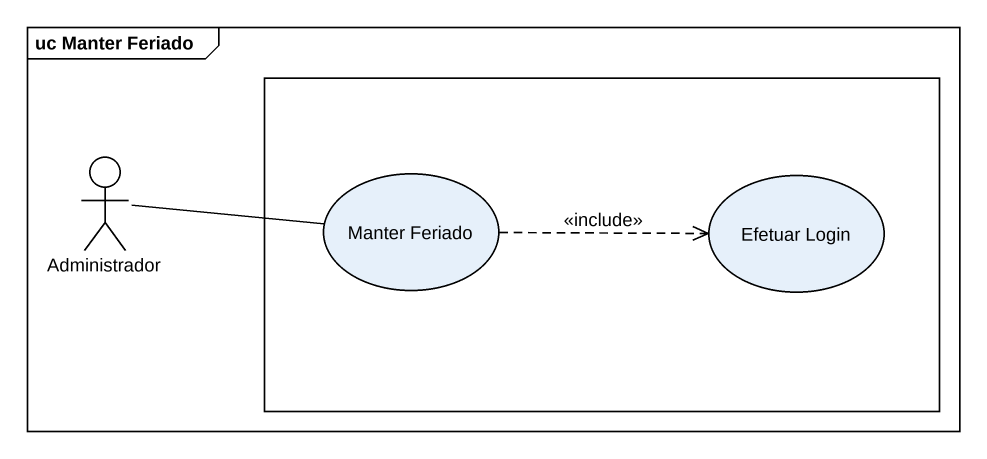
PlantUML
@startuml
mainframe uc Manter Feriado
rectangle " " as rectangle1 {
  usecase "Manter Feriado" as Manter_Feriado
  usecase "Efetuar Login" as Efetuar_Login
}
actor Administrador
Administrador -right- Manter_Feriado
Manter_Feriado .right.> Efetuar_Login : <<include>>
@enduml
